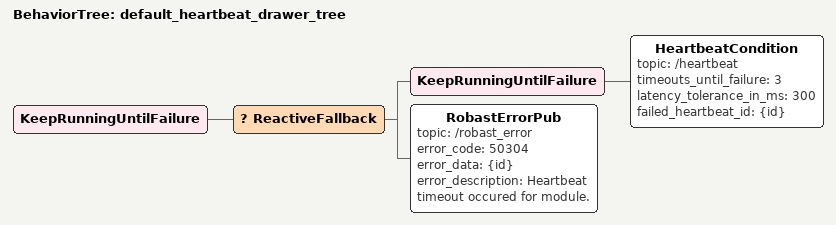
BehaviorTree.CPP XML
<?xml version="1.0" encoding="UTF-8"?>
<root BTCPP_format="4"
      main_tree_to_execute="default_heartbeat_drawer_tree">
  <BehaviorTree ID="default_heartbeat_drawer_tree">
    <KeepRunningUntilFailure>
      <ReactiveFallback>
        <KeepRunningUntilFailure>
          <HeartbeatCondition topic="/heartbeat"
                              timeouts_until_failure="3"
                              latency_tolerance_in_ms="300"
                              failed_heartbeat_id="{id}"/>
        </KeepRunningUntilFailure>
        <RobastErrorPub topic="/robast_error"
                        error_code="50304"
                        error_data="{id}"
                        error_description="Heartbeat timeout occured for module."/>
      </ReactiveFallback>
    </KeepRunningUntilFailure>
  </BehaviorTree>

</root>
